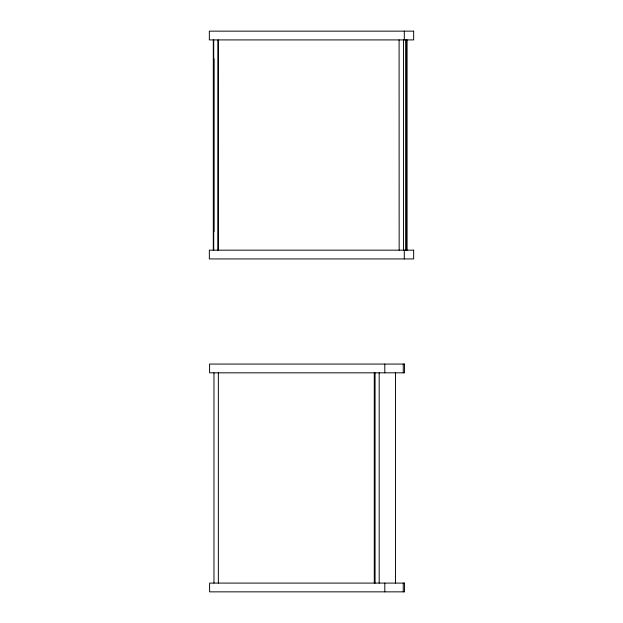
<?xml version="1.0" encoding="UTF-8"?>
<svg xmlns="http://www.w3.org/2000/svg" width="623" height="623" viewBox="0 0 623 623"><rect width="100%" height="100%" fill="white"/><g stroke="black" fill="none" stroke-linecap="round" stroke-linejoin="round"><path stroke-width="0.93" d="M407.084 39.911L407.084 250.173M406.126 39.911L406.126 250.173M405.986 39.911L405.986 250.173M404.296 31.15L404.296 39.911M404.296 250.173L404.296 258.934M403.525 39.911L403.525 250.173M403.252 364.066L403.252 372.827M403.252 583.089L403.252 591.85M399.094 39.911L399.156 250.173M395.473 372.827L395.473 583.089M384.812 364.066L384.812 372.827M384.812 583.089L384.812 591.85M379.181 372.827L379.181 583.089M375.069 372.827L375.069 583.089M374.283 372.827L374.283 583.089M218.354 372.827L218.354 583.089M213.969 58.741L213.969 231.764M213.969 372.827L213.969 583.089M213.72 39.911L213.72 250.173M213.3 39.911L213.3 250.173M413.656 31.15L209.344 31.15L209.344 39.911L413.656 39.911L413.656 31.15M413.656 250.173L209.344 250.173L209.344 258.934L413.656 258.934L413.656 250.173M404.545 364.066L209.593 364.066L209.593 372.827L404.545 372.827L404.545 364.066M404.545 583.089L209.593 583.089L209.593 591.85L404.545 591.85L404.545 583.089M218.151 250.173L218.151 39.911L218.105 250.173"/></g></svg>
